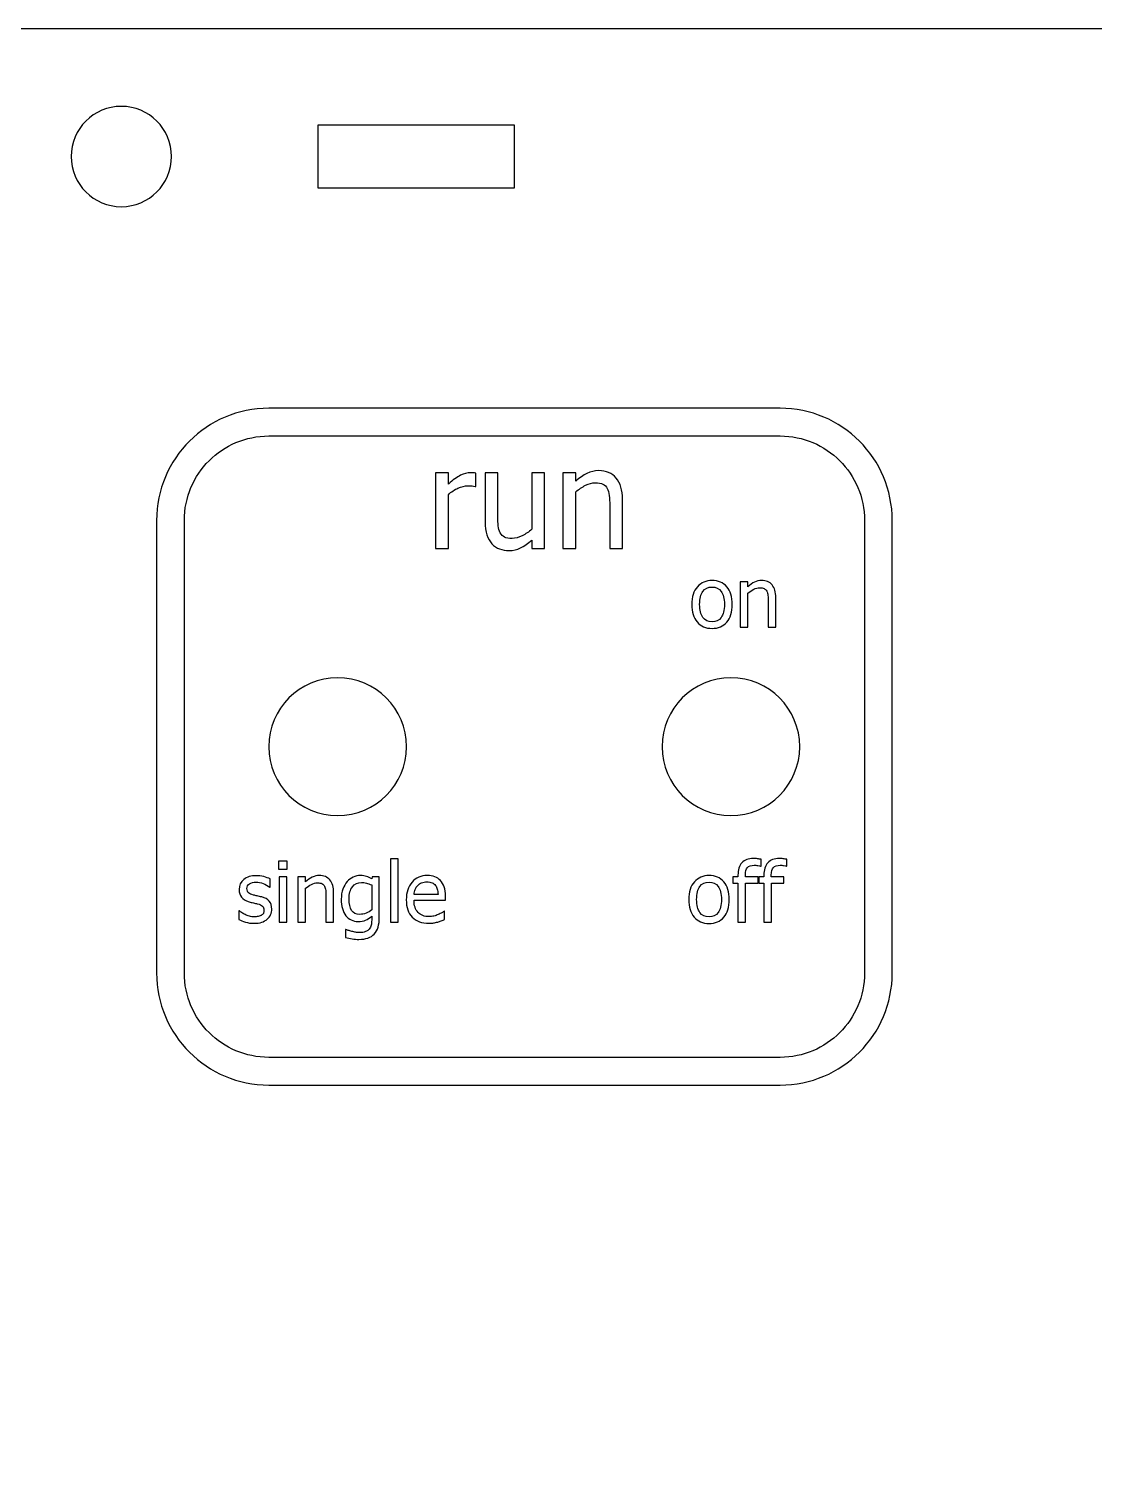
# Model space of a CAD drawing. Extents: x -1020 to 856, y -646 to 1108.
# Drawn here: x 450.3 to 504.5, y 1035.2 to 1108 of the extents above; entities that cross this region are included whole.
import ezdxf

# ---------------------------------------------------------------- set-up
doc = ezdxf.new("R2010")
doc.units = 0
doc.header["$MEASUREMENT"] = 0
doc.layers.add('LAYER_1', color=7, linetype='CONTINUOUS')

msp = doc.modelspace()

# ---------------------------------------------------------------- linework, layer by layer
at = {"layer": 'LAYER_1', "color": 250}
for points, knots in [([(581.5, 980), (581.5, 980), (581.5, 1103), (581.5, 1103), (581.5, 1103), (581.5, 1105.761), (579.261, 1108), (576.5, 1108), (576.5, 1108), (576.5, 1108), (333.5, 1108), (333.5, 1108), (333.5, 1108), (330.739, 1108), (328.5, 1105.761), (328.5, 1103), (328.5, 1103), (328.5, 1103), (328.5, 980), (328.5, 980), (328.5, 980), (328.5, 977.239), (330.739, 975), (333.5, 975), (333.5, 975), (333.5, 975), (576.5, 975), (576.5, 975), (576.5, 975), (579.261, 975), (581.5, 977.239), (581.5, 980)], [0, 0, 0, 0, 0.125, 0.125, 0.125, 0.125, 0.25, 0.25, 0.25, 0.25, 0.375, 0.375, 0.375, 0.375, 0.5, 0.5, 0.5, 0.5, 0.625, 0.625, 0.625, 0.625, 0.75, 0.75, 0.75, 0.75, 0.875, 0.875, 0.875, 0.875, 1, 1, 1, 1]), ([(455, 1104.05), (456.4081, 1104.05), (457.55, 1102.9081), (457.55, 1101.5), (457.55, 1101.5), (457.55, 1100.0919), (456.4081, 1098.95), (455, 1098.95), (455, 1098.95), (453.5919, 1098.95), (452.45, 1100.0919), (452.45, 1101.5), (452.45, 1101.5), (452.45, 1102.9081), (453.5919, 1104.05), (455, 1104.05)], [0, 0, 0, 0, 0.25, 0.25, 0.25, 0.25, 0.5, 0.5, 0.5, 0.5, 0.75, 0.75, 0.75, 0.75, 1, 1, 1, 1]), ([(465, 1103.1), (465, 1103.1), (475, 1103.1), (475, 1103.1), (475, 1103.1), (475, 1103.1), (475, 1099.9), (475, 1099.9), (475, 1099.9), (475, 1099.9), (465, 1099.9), (465, 1099.9), (465, 1099.9), (465, 1099.9), (465, 1103.1), (465, 1103.1)], [0, 0, 0, 0, 0.25, 0.25, 0.25, 0.25, 0.5, 0.5, 0.5, 0.5, 0.75, 0.75, 0.75, 0.75, 1, 1, 1, 1]), ([(469.5, 1071.5), (469.5, 1069.5674), (467.9326, 1068), (466, 1068), (466, 1068), (464.0674, 1068), (462.5, 1069.5674), (462.5, 1071.5), (462.5, 1071.5), (462.5, 1073.4326), (464.0674, 1075), (466, 1075), (466, 1075), (467.9326, 1075), (469.5, 1073.4326), (469.5, 1071.5)], [0, 0, 0, 0, 0.25, 0.25, 0.25, 0.25, 0.5, 0.5, 0.5, 0.5, 0.75, 0.75, 0.75, 0.75, 1, 1, 1, 1]), ([(489.5, 1071.5), (489.5, 1069.5674), (487.9326, 1068), (486, 1068), (486, 1068), (484.0674, 1068), (482.5, 1069.5674), (482.5, 1071.5), (482.5, 1071.5), (482.5, 1073.4326), (484.0674, 1075), (486, 1075), (486, 1075), (487.9326, 1075), (489.5, 1073.4326), (489.5, 1071.5)], [0, 0, 0, 0, 0.25, 0.25, 0.25, 0.25, 0.5, 0.5, 0.5, 0.5, 0.75, 0.75, 0.75, 0.75, 1, 1, 1, 1])]:
    msp.add_open_spline(points, degree=3, knots=knots, dxfattribs=at)
at = {"layer": 'LAYER_1', "color": 30}
for points, knots in [([(488.5, 1054.2944), (488.5, 1054.2944), (462.5, 1054.2944), (462.5, 1054.2944), (462.5, 1054.2944), (460.9249, 1054.2944), (459.4984, 1054.9333), (458.4658, 1055.9658), (458.4658, 1055.9658), (457.4333, 1056.9984), (456.7944, 1058.4249), (456.7944, 1060), (456.7944, 1060), (456.7944, 1060), (456.7944, 1083), (456.7944, 1083), (456.7944, 1083), (456.7944, 1084.5751), (457.4333, 1086.0016), (458.4658, 1087.0342), (458.4658, 1087.0342), (459.4984, 1088.0667), (460.9249, 1088.7056), (462.5, 1088.7056), (462.5, 1088.7056), (462.5, 1088.7056), (488.5, 1088.7056), (488.5, 1088.7056), (488.5, 1088.7056), (490.0751, 1088.7056), (491.5016, 1088.0667), (492.5342, 1087.0342), (492.5342, 1087.0342), (493.5667, 1086.0016), (494.2056, 1084.5751), (494.2056, 1083), (494.2056, 1083), (494.2056, 1083), (494.2056, 1060), (494.2056, 1060), (494.2056, 1060), (494.2056, 1058.4249), (493.5667, 1056.9984), (492.5342, 1055.9658), (492.5342, 1055.9658), (491.5016, 1054.9333), (490.0751, 1054.2944), (488.5, 1054.2944)], [0, 0, 0, 0, 0.0833333, 0.0833333, 0.0833333, 0.0833333, 0.1666667, 0.1666667, 0.1666667, 0.1666667, 0.25, 0.25, 0.25, 0.25, 0.3333333, 0.3333333, 0.3333333, 0.3333333, 0.4166667, 0.4166667, 0.4166667, 0.4166667, 0.5, 0.5, 0.5, 0.5, 0.5833333, 0.5833333, 0.5833333, 0.5833333, 0.6666667, 0.6666667, 0.6666667, 0.6666667, 0.75, 0.75, 0.75, 0.75, 0.8333333, 0.8333333, 0.8333333, 0.8333333, 0.9166667, 0.9166667, 0.9166667, 0.9166667, 1, 1, 1, 1]), ([(462.5, 1055.7056), (462.5, 1055.7056), (488.5, 1055.7056), (488.5, 1055.7056), (488.5, 1055.7056), (489.6858, 1055.7056), (490.7596, 1056.1865), (491.5366, 1056.9634), (491.5366, 1056.9634), (492.3135, 1057.7404), (492.7944, 1058.8142), (492.7944, 1060), (492.7944, 1060), (492.7944, 1060), (492.7944, 1083), (492.7944, 1083), (492.7944, 1083), (492.7944, 1084.1858), (492.3135, 1085.2596), (491.5366, 1086.0366), (491.5366, 1086.0366), (490.7596, 1086.8135), (489.6858, 1087.2944), (488.5, 1087.2944), (488.5, 1087.2944), (488.5, 1087.2944), (462.5, 1087.2944), (462.5, 1087.2944), (462.5, 1087.2944), (461.3142, 1087.2944), (460.2404, 1086.8135), (459.4634, 1086.0366), (459.4634, 1086.0366), (458.6865, 1085.2596), (458.2056, 1084.1858), (458.2056, 1083), (458.2056, 1083), (458.2056, 1083), (458.2056, 1060), (458.2056, 1060), (458.2056, 1060), (458.2056, 1058.8142), (458.6865, 1057.7404), (459.4634, 1056.9634), (459.4634, 1056.9634), (460.2404, 1056.1865), (461.3142, 1055.7056), (462.5, 1055.7056)], [0, 0, 0, 0, 0.0833333, 0.0833333, 0.0833333, 0.0833333, 0.1666667, 0.1666667, 0.1666667, 0.1666667, 0.25, 0.25, 0.25, 0.25, 0.3333333, 0.3333333, 0.3333333, 0.3333333, 0.4166667, 0.4166667, 0.4166667, 0.4166667, 0.5, 0.5, 0.5, 0.5, 0.5833333, 0.5833333, 0.5833333, 0.5833333, 0.6666667, 0.6666667, 0.6666667, 0.6666667, 0.75, 0.75, 0.75, 0.75, 0.8333333, 0.8333333, 0.8333333, 0.8333333, 0.9166667, 0.9166667, 0.9166667, 0.9166667, 1, 1, 1, 1]), ([(473.0229, 1084.7289), (473.0229, 1084.7289), (472.9888, 1084.7289), (472.9888, 1084.7289), (472.9888, 1084.7289), (472.9406, 1084.743), (472.8888, 1084.7512), (472.8347, 1084.7547), (472.8347, 1084.7547), (472.7806, 1084.7583), (472.7159, 1084.7595), (472.6407, 1084.7595), (472.6407, 1084.7595), (472.4655, 1084.7595), (472.2926, 1084.7218), (472.1197, 1084.6454), (472.1197, 1084.6454), (471.9481, 1084.5701), (471.7846, 1084.4572), (471.6306, 1084.3079), (471.6306, 1084.3079), (471.6306, 1084.3079), (471.6306, 1081.5762), (471.6306, 1081.5762), (471.6306, 1081.5762), (471.6306, 1081.5762), (470.9826, 1081.5762), (470.9826, 1081.5762), (470.9826, 1081.5762), (470.9826, 1081.5762), (470.9826, 1085.4239), (470.9826, 1085.4239), (470.9826, 1085.4239), (470.9826, 1085.4239), (471.6306, 1085.4239), (471.6306, 1085.4239), (471.6306, 1085.4239), (471.6306, 1085.4239), (471.6306, 1084.8524), (471.6306, 1084.8524), (471.6306, 1084.8524), (471.8669, 1085.0605), (472.0739, 1085.2087), (472.2491, 1085.2945), (472.2491, 1085.2945), (472.4255, 1085.3803), (472.596, 1085.4239), (472.7606, 1085.4239), (472.7606, 1085.4239), (472.8277, 1085.4239), (472.8771, 1085.4227), (472.9112, 1085.4192), (472.9112, 1085.4192), (472.9441, 1085.4156), (472.9817, 1085.4097), (473.0229, 1085.4027), (473.0229, 1085.4027), (473.0229, 1085.4027), (473.0229, 1084.7289), (473.0229, 1084.7289)], [0, 0, 0, 0, 0.0666667, 0.0666667, 0.0666667, 0.0666667, 0.1333333, 0.1333333, 0.1333333, 0.1333333, 0.2, 0.2, 0.2, 0.2, 0.2666667, 0.2666667, 0.2666667, 0.2666667, 0.3333333, 0.3333333, 0.3333333, 0.3333333, 0.4, 0.4, 0.4, 0.4, 0.4666667, 0.4666667, 0.4666667, 0.4666667, 0.5333333, 0.5333333, 0.5333333, 0.5333333, 0.6, 0.6, 0.6, 0.6, 0.6666667, 0.6666667, 0.6666667, 0.6666667, 0.7333333, 0.7333333, 0.7333333, 0.7333333, 0.8, 0.8, 0.8, 0.8, 0.8666667, 0.8666667, 0.8666667, 0.8666667, 0.9333333, 0.9333333, 0.9333333, 0.9333333, 1, 1, 1, 1]), ([(476.5237, 1081.5762), (476.5237, 1081.5762), (475.8757, 1081.5762), (475.8757, 1081.5762), (475.8757, 1081.5762), (475.8757, 1081.5762), (475.8757, 1082.0031), (475.8757, 1082.0031), (475.8757, 1082.0031), (475.6758, 1081.829), (475.4865, 1081.6961), (475.3066, 1081.6056), (475.3066, 1081.6056), (475.1278, 1081.5151), (474.9279, 1081.4692), (474.708, 1081.4692), (474.708, 1081.4692), (474.5399, 1081.4692), (474.3823, 1081.4962), (474.2341, 1081.5515), (474.2341, 1081.5515), (474.0859, 1081.6068), (473.9566, 1081.6938), (473.8461, 1081.8137), (473.8461, 1081.8137), (473.7355, 1081.9337), (473.6497, 1082.083), (473.5897, 1082.2653), (473.5897, 1082.2653), (473.5285, 1082.4464), (473.498, 1082.6663), (473.498, 1082.9262), (473.498, 1082.9262), (473.498, 1082.9262), (473.498, 1085.4239), (473.498, 1085.4239), (473.498, 1085.4239), (473.498, 1085.4239), (474.1459, 1085.4239), (474.1459, 1085.4239), (474.1459, 1085.4239), (474.1459, 1085.4239), (474.1459, 1083.2331), (474.1459, 1083.2331), (474.1459, 1083.2331), (474.1459, 1083.0285), (474.153, 1082.8591), (474.1683, 1082.7239), (474.1683, 1082.7239), (474.1835, 1082.5899), (474.2176, 1082.4723), (474.2694, 1082.3711), (474.2694, 1082.3711), (474.3223, 1082.2724), (474.394, 1082.2006), (474.4858, 1082.1548), (474.4858, 1082.1548), (474.5763, 1082.1089), (474.7068, 1082.0854), (474.8762, 1082.0854), (474.8762, 1082.0854), (475.0349, 1082.0854), (475.2043, 1082.1301), (475.383, 1082.2194), (475.383, 1082.2194), (475.5617, 1082.31), (475.7264, 1082.4193), (475.8757, 1082.551), (475.8757, 1082.551), (475.8757, 1082.551), (475.8757, 1085.4239), (475.8757, 1085.4239), (475.8757, 1085.4239), (475.8757, 1085.4239), (476.5237, 1085.4239), (476.5237, 1085.4239), (476.5237, 1085.4239), (476.5237, 1085.4239), (476.5237, 1081.5762), (476.5237, 1081.5762)], [0, 0, 0, 0, 0.05, 0.05, 0.05, 0.05, 0.1, 0.1, 0.1, 0.1, 0.15, 0.15, 0.15, 0.15, 0.2, 0.2, 0.2, 0.2, 0.25, 0.25, 0.25, 0.25, 0.3, 0.3, 0.3, 0.3, 0.35, 0.35, 0.35, 0.35, 0.4, 0.4, 0.4, 0.4, 0.45, 0.45, 0.45, 0.45, 0.5, 0.5, 0.5, 0.5, 0.55, 0.55, 0.55, 0.55, 0.6, 0.6, 0.6, 0.6, 0.65, 0.65, 0.65, 0.65, 0.7, 0.7, 0.7, 0.7, 0.75, 0.75, 0.75, 0.75, 0.8, 0.8, 0.8, 0.8, 0.85, 0.85, 0.85, 0.85, 0.9, 0.9, 0.9, 0.9, 0.95, 0.95, 0.95, 0.95, 1, 1, 1, 1]), ([(480.4854, 1081.5762), (480.4854, 1081.5762), (479.8375, 1081.5762), (479.8375, 1081.5762), (479.8375, 1081.5762), (479.8375, 1081.5762), (479.8375, 1083.767), (479.8375, 1083.767), (479.8375, 1083.767), (479.8375, 1083.9445), (479.8292, 1084.1092), (479.8116, 1084.262), (479.8116, 1084.262), (479.7939, 1084.4149), (479.7622, 1084.5372), (479.714, 1084.6289), (479.714, 1084.6289), (479.6611, 1084.7253), (479.587, 1084.7971), (479.4929, 1084.8441), (479.4929, 1084.8441), (479.3988, 1084.8912), (479.2695, 1084.9147), (479.1072, 1084.9147), (479.1072, 1084.9147), (478.9461, 1084.9147), (478.7803, 1084.8712), (478.6086, 1084.7853), (478.6086, 1084.7853), (478.4381, 1084.6995), (478.2711, 1084.5878), (478.1077, 1084.449), (478.1077, 1084.449), (478.1077, 1084.449), (478.1077, 1081.5762), (478.1077, 1081.5762), (478.1077, 1081.5762), (478.1077, 1081.5762), (477.4597, 1081.5762), (477.4597, 1081.5762), (477.4597, 1081.5762), (477.4597, 1081.5762), (477.4597, 1085.4239), (477.4597, 1085.4239), (477.4597, 1085.4239), (477.4597, 1085.4239), (478.1077, 1085.4239), (478.1077, 1085.4239), (478.1077, 1085.4239), (478.1077, 1085.4239), (478.1077, 1084.997), (478.1077, 1084.997), (478.1077, 1084.997), (478.3005, 1085.1687), (478.491, 1085.3016), (478.6792, 1085.3933), (478.6792, 1085.3933), (478.8685, 1085.485), (479.0672, 1085.5309), (479.2754, 1085.5309), (479.2754, 1085.5309), (479.6552, 1085.5309), (479.9515, 1085.4062), (480.1644, 1085.1569), (480.1644, 1085.1569), (480.3784, 1084.9076), (480.4854, 1084.5466), (480.4854, 1084.0739), (480.4854, 1084.0739), (480.4854, 1084.0739), (480.4854, 1081.5762), (480.4854, 1081.5762)], [0, 0, 0, 0, 0.0555556, 0.0555556, 0.0555556, 0.0555556, 0.1111111, 0.1111111, 0.1111111, 0.1111111, 0.1666667, 0.1666667, 0.1666667, 0.1666667, 0.2222222, 0.2222222, 0.2222222, 0.2222222, 0.2777778, 0.2777778, 0.2777778, 0.2777778, 0.3333333, 0.3333333, 0.3333333, 0.3333333, 0.3888889, 0.3888889, 0.3888889, 0.3888889, 0.4444444, 0.4444444, 0.4444444, 0.4444444, 0.5, 0.5, 0.5, 0.5, 0.5555556, 0.5555556, 0.5555556, 0.5555556, 0.6111111, 0.6111111, 0.6111111, 0.6111111, 0.6666667, 0.6666667, 0.6666667, 0.6666667, 0.7222222, 0.7222222, 0.7222222, 0.7222222, 0.7777778, 0.7777778, 0.7777778, 0.7777778, 0.8333333, 0.8333333, 0.8333333, 0.8333333, 0.8888889, 0.8888889, 0.8888889, 0.8888889, 0.9444444, 0.9444444, 0.9444444, 0.9444444, 1, 1, 1, 1]), ([(486.0716, 1078.7298), (486.0716, 1078.341), (485.9777, 1078.0405), (485.7907, 1077.8295), (485.7907, 1077.8295), (485.6031, 1077.6178), (485.3533, 1077.512), (485.0422, 1077.512), (485.0422, 1077.512), (484.7211, 1077.512), (484.4685, 1077.6214), (484.2844, 1077.8394), (484.2844, 1077.8394), (484.1002, 1078.0581), (484.0085, 1078.3544), (484.0085, 1078.7298), (484.0085, 1078.7298), (484.0085, 1079.115), (484.1031, 1079.4149), (484.2929, 1079.6286), (484.2929, 1079.6286), (484.482, 1079.8424), (484.7317, 1079.949), (485.0422, 1079.949), (485.0422, 1079.949), (485.3533, 1079.949), (485.6031, 1079.8424), (485.7907, 1079.6294), (485.7907, 1079.6294), (485.9777, 1079.417), (486.0716, 1079.1164), (486.0716, 1078.7298)], [0, 0, 0, 0, 0.125, 0.125, 0.125, 0.125, 0.25, 0.25, 0.25, 0.25, 0.375, 0.375, 0.375, 0.375, 0.5, 0.5, 0.5, 0.5, 0.625, 0.625, 0.625, 0.625, 0.75, 0.75, 0.75, 0.75, 0.875, 0.875, 0.875, 0.875, 1, 1, 1, 1]), ([(485.6708, 1078.7298), (485.6708, 1079.0282), (485.6165, 1079.2505), (485.5071, 1079.3958), (485.5071, 1079.3958), (485.3985, 1079.5412), (485.2432, 1079.6138), (485.0422, 1079.6138), (485.0422, 1079.6138), (484.8397, 1079.6138), (484.683, 1079.5412), (484.5737, 1079.3958), (484.5737, 1079.3958), (484.4643, 1079.2505), (484.4093, 1079.0282), (484.4093, 1078.7298), (484.4093, 1078.7298), (484.4093, 1078.4405), (484.4643, 1078.2211), (484.5737, 1078.0715), (484.5737, 1078.0715), (484.683, 1077.9219), (484.8397, 1077.8471), (485.0422, 1077.8471), (485.0422, 1077.8471), (485.2418, 1077.8471), (485.397, 1077.9205), (485.5064, 1078.0673), (485.5064, 1078.0673), (485.6158, 1078.214), (485.6708, 1078.4349), (485.6708, 1078.7298)], [0, 0, 0, 0, 0.125, 0.125, 0.125, 0.125, 0.25, 0.25, 0.25, 0.25, 0.375, 0.375, 0.375, 0.375, 0.5, 0.5, 0.5, 0.5, 0.625, 0.625, 0.625, 0.625, 0.75, 0.75, 0.75, 0.75, 0.875, 0.875, 0.875, 0.875, 1, 1, 1, 1]), ([(488.2856, 1077.5762), (488.2856, 1077.5762), (487.8968, 1077.5762), (487.8968, 1077.5762), (487.8968, 1077.5762), (487.8968, 1077.5762), (487.8968, 1078.8906), (487.8968, 1078.8906), (487.8968, 1078.8906), (487.8968, 1078.9972), (487.8919, 1079.096), (487.8813, 1079.1877), (487.8813, 1079.1877), (487.8707, 1079.2794), (487.8517, 1079.3528), (487.8227, 1079.4078), (487.8227, 1079.4078), (487.791, 1079.4657), (487.7465, 1079.5087), (487.6901, 1079.5369), (487.6901, 1079.5369), (487.6337, 1079.5651), (487.5561, 1079.5793), (487.4587, 1079.5793), (487.4587, 1079.5793), (487.362, 1079.5793), (487.2625, 1079.5532), (487.1595, 1079.5016), (487.1595, 1079.5016), (487.0572, 1079.4501), (486.957, 1079.3831), (486.859, 1079.2999), (486.859, 1079.2999), (486.859, 1079.2999), (486.859, 1077.5762), (486.859, 1077.5762), (486.859, 1077.5762), (486.859, 1077.5762), (486.4702, 1077.5762), (486.4702, 1077.5762), (486.4702, 1077.5762), (486.4702, 1077.5762), (486.4702, 1079.8848), (486.4702, 1079.8848), (486.4702, 1079.8848), (486.4702, 1079.8848), (486.859, 1079.8848), (486.859, 1079.8848), (486.859, 1079.8848), (486.859, 1079.8848), (486.859, 1079.6286), (486.859, 1079.6286), (486.859, 1079.6286), (486.9747, 1079.7317), (487.089, 1079.8114), (487.2019, 1079.8664), (487.2019, 1079.8664), (487.3155, 1079.9214), (487.4347, 1079.949), (487.5596, 1079.949), (487.5596, 1079.949), (487.7875, 1079.949), (487.9653, 1079.8742), (488.093, 1079.7246), (488.093, 1079.7246), (488.2214, 1079.575), (488.2856, 1079.3584), (488.2856, 1079.0748), (488.2856, 1079.0748), (488.2856, 1079.0748), (488.2856, 1077.5762), (488.2856, 1077.5762)], [0, 0, 0, 0, 0.0555556, 0.0555556, 0.0555556, 0.0555556, 0.1111111, 0.1111111, 0.1111111, 0.1111111, 0.1666667, 0.1666667, 0.1666667, 0.1666667, 0.2222222, 0.2222222, 0.2222222, 0.2222222, 0.2777778, 0.2777778, 0.2777778, 0.2777778, 0.3333333, 0.3333333, 0.3333333, 0.3333333, 0.3888889, 0.3888889, 0.3888889, 0.3888889, 0.4444444, 0.4444444, 0.4444444, 0.4444444, 0.5, 0.5, 0.5, 0.5, 0.5555556, 0.5555556, 0.5555556, 0.5555556, 0.6111111, 0.6111111, 0.6111111, 0.6111111, 0.6666667, 0.6666667, 0.6666667, 0.6666667, 0.7222222, 0.7222222, 0.7222222, 0.7222222, 0.7777778, 0.7777778, 0.7777778, 0.7777778, 0.8333333, 0.8333333, 0.8333333, 0.8333333, 0.8888889, 0.8888889, 0.8888889, 0.8888889, 0.9444444, 0.9444444, 0.9444444, 0.9444444, 1, 1, 1, 1]), ([(463.4385, 1065.2721), (463.4385, 1065.2721), (462.9962, 1065.2721), (462.9962, 1065.2721), (462.9962, 1065.2721), (462.9962, 1065.2721), (462.9962, 1065.675), (462.9962, 1065.675), (462.9962, 1065.675), (462.9962, 1065.675), (463.4385, 1065.675), (463.4385, 1065.675), (463.4385, 1065.675), (463.4385, 1065.675), (463.4385, 1065.2721), (463.4385, 1065.2721)], [0, 0, 0, 0, 0.25, 0.25, 0.25, 0.25, 0.5, 0.5, 0.5, 0.5, 0.75, 0.75, 0.75, 0.75, 1, 1, 1, 1]), ([(469.0794, 1062.5762), (469.0794, 1062.5762), (468.6907, 1062.5762), (468.6907, 1062.5762), (468.6907, 1062.5762), (468.6907, 1062.5762), (468.6907, 1065.7928), (468.6907, 1065.7928), (468.6907, 1065.7928), (468.6907, 1065.7928), (469.0794, 1065.7928), (469.0794, 1065.7928), (469.0794, 1065.7928), (469.0794, 1065.7928), (469.0794, 1062.5762), (469.0794, 1062.5762)], [0, 0, 0, 0, 0.25, 0.25, 0.25, 0.25, 0.5, 0.5, 0.5, 0.5, 0.75, 0.75, 0.75, 0.75, 1, 1, 1, 1]), ([(487.5332, 1065.421), (487.5332, 1065.421), (487.5127, 1065.421), (487.5127, 1065.421), (487.5127, 1065.421), (487.4781, 1065.4337), (487.4288, 1065.4457), (487.3638, 1065.457), (487.3638, 1065.457), (487.2989, 1065.469), (487.2411, 1065.4746), (487.1903, 1065.4746), (487.1903, 1065.4746), (487.0259, 1065.4746), (486.9095, 1065.4379), (486.8396, 1065.3638), (486.8396, 1065.3638), (486.7698, 1065.2897), (486.7352, 1065.1564), (486.7352, 1064.9631), (486.7352, 1064.9631), (486.7352, 1064.9631), (486.7352, 1064.8848), (486.7352, 1064.8848), (486.7352, 1064.8848), (486.7352, 1064.8848), (487.378, 1064.8848), (487.378, 1064.8848), (487.378, 1064.8848), (487.378, 1064.8848), (487.378, 1064.5623), (487.378, 1064.5623), (487.378, 1064.5623), (487.378, 1064.5623), (486.7479, 1064.5623), (486.7479, 1064.5623), (486.7479, 1064.5623), (486.7479, 1064.5623), (486.7479, 1062.5762), (486.7479, 1062.5762), (486.7479, 1062.5762), (486.7479, 1062.5762), (486.3591, 1062.5762), (486.3591, 1062.5762), (486.3591, 1062.5762), (486.3591, 1062.5762), (486.3591, 1064.5623), (486.3591, 1064.5623), (486.3591, 1064.5623), (486.3591, 1064.5623), (486.0967, 1064.5623), (486.0967, 1064.5623), (486.0967, 1064.5623), (486.0967, 1064.5623), (486.0967, 1064.8848), (486.0967, 1064.8848), (486.0967, 1064.8848), (486.0967, 1064.8848), (486.3591, 1064.8848), (486.3591, 1064.8848), (486.3591, 1064.8848), (486.3591, 1064.8848), (486.3591, 1064.961), (486.3591, 1064.961), (486.3591, 1064.961), (486.3591, 1065.2397), (486.4262, 1065.4513), (486.5595, 1065.596), (486.5595, 1065.596), (486.6936, 1065.7406), (486.8848, 1065.8133), (487.1345, 1065.8133), (487.1345, 1065.8133), (487.2058, 1065.8133), (487.2764, 1065.8097), (487.3448, 1065.802), (487.3448, 1065.802), (487.4139, 1065.7942), (487.4767, 1065.7857), (487.5332, 1065.7759), (487.5332, 1065.7759), (487.5332, 1065.7759), (487.5332, 1065.421), (487.5332, 1065.421)], [0, 0, 0, 0, 0.047619, 0.047619, 0.047619, 0.047619, 0.0952381, 0.0952381, 0.0952381, 0.0952381, 0.1428571, 0.1428571, 0.1428571, 0.1428571, 0.1904762, 0.1904762, 0.1904762, 0.1904762, 0.2380952, 0.2380952, 0.2380952, 0.2380952, 0.2857143, 0.2857143, 0.2857143, 0.2857143, 0.3333333, 0.3333333, 0.3333333, 0.3333333, 0.3809524, 0.3809524, 0.3809524, 0.3809524, 0.4285714, 0.4285714, 0.4285714, 0.4285714, 0.4761905, 0.4761905, 0.4761905, 0.4761905, 0.5238095, 0.5238095, 0.5238095, 0.5238095, 0.5714286, 0.5714286, 0.5714286, 0.5714286, 0.6190476, 0.6190476, 0.6190476, 0.6190476, 0.6666667, 0.6666667, 0.6666667, 0.6666667, 0.7142857, 0.7142857, 0.7142857, 0.7142857, 0.7619048, 0.7619048, 0.7619048, 0.7619048, 0.8095238, 0.8095238, 0.8095238, 0.8095238, 0.8571429, 0.8571429, 0.8571429, 0.8571429, 0.9047619, 0.9047619, 0.9047619, 0.9047619, 0.952381, 0.952381, 0.952381, 0.952381, 1, 1, 1, 1]), ([(488.8519, 1065.421), (488.8519, 1065.421), (488.8314, 1065.421), (488.8314, 1065.421), (488.8314, 1065.421), (488.7968, 1065.4337), (488.7475, 1065.4457), (488.6825, 1065.457), (488.6825, 1065.457), (488.6176, 1065.469), (488.5598, 1065.4746), (488.509, 1065.4746), (488.509, 1065.4746), (488.3446, 1065.4746), (488.2282, 1065.4379), (488.1583, 1065.3638), (488.1583, 1065.3638), (488.0885, 1065.2897), (488.0539, 1065.1564), (488.0539, 1064.9631), (488.0539, 1064.9631), (488.0539, 1064.9631), (488.0539, 1064.8848), (488.0539, 1064.8848), (488.0539, 1064.8848), (488.0539, 1064.8848), (488.6967, 1064.8848), (488.6967, 1064.8848), (488.6967, 1064.8848), (488.6967, 1064.8848), (488.6967, 1064.5623), (488.6967, 1064.5623), (488.6967, 1064.5623), (488.6967, 1064.5623), (488.0666, 1064.5623), (488.0666, 1064.5623), (488.0666, 1064.5623), (488.0666, 1064.5623), (488.0666, 1062.5762), (488.0666, 1062.5762), (488.0666, 1062.5762), (488.0666, 1062.5762), (487.6778, 1062.5762), (487.6778, 1062.5762), (487.6778, 1062.5762), (487.6778, 1062.5762), (487.6778, 1064.5623), (487.6778, 1064.5623), (487.6778, 1064.5623), (487.6778, 1064.5623), (487.4154, 1064.5623), (487.4154, 1064.5623), (487.4154, 1064.5623), (487.4154, 1064.5623), (487.4154, 1064.8848), (487.4154, 1064.8848), (487.4154, 1064.8848), (487.4154, 1064.8848), (487.6778, 1064.8848), (487.6778, 1064.8848), (487.6778, 1064.8848), (487.6778, 1064.8848), (487.6778, 1064.961), (487.6778, 1064.961), (487.6778, 1064.961), (487.6778, 1065.2397), (487.7449, 1065.4513), (487.8782, 1065.596), (487.8782, 1065.596), (488.0123, 1065.7406), (488.2035, 1065.8133), (488.4532, 1065.8133), (488.4532, 1065.8133), (488.5245, 1065.8133), (488.5951, 1065.8097), (488.6635, 1065.802), (488.6635, 1065.802), (488.7326, 1065.7942), (488.7954, 1065.7857), (488.8519, 1065.7759), (488.8519, 1065.7759), (488.8519, 1065.7759), (488.8519, 1065.421), (488.8519, 1065.421)], [0, 0, 0, 0, 0.047619, 0.047619, 0.047619, 0.047619, 0.0952381, 0.0952381, 0.0952381, 0.0952381, 0.1428571, 0.1428571, 0.1428571, 0.1428571, 0.1904762, 0.1904762, 0.1904762, 0.1904762, 0.2380952, 0.2380952, 0.2380952, 0.2380952, 0.2857143, 0.2857143, 0.2857143, 0.2857143, 0.3333333, 0.3333333, 0.3333333, 0.3333333, 0.3809524, 0.3809524, 0.3809524, 0.3809524, 0.4285714, 0.4285714, 0.4285714, 0.4285714, 0.4761905, 0.4761905, 0.4761905, 0.4761905, 0.5238095, 0.5238095, 0.5238095, 0.5238095, 0.5714286, 0.5714286, 0.5714286, 0.5714286, 0.6190476, 0.6190476, 0.6190476, 0.6190476, 0.6666667, 0.6666667, 0.6666667, 0.6666667, 0.7142857, 0.7142857, 0.7142857, 0.7142857, 0.7619048, 0.7619048, 0.7619048, 0.7619048, 0.8095238, 0.8095238, 0.8095238, 0.8095238, 0.8571429, 0.8571429, 0.8571429, 0.8571429, 0.9047619, 0.9047619, 0.9047619, 0.9047619, 0.952381, 0.952381, 0.952381, 0.952381, 1, 1, 1, 1]), ([(461.7494, 1062.5205), (461.5949, 1062.5205), (461.451, 1062.5409), (461.3162, 1062.5825), (461.3162, 1062.5825), (461.1822, 1062.6242), (461.0707, 1062.6679), (460.9825, 1062.7152), (460.9825, 1062.7152), (460.9825, 1062.7152), (460.9825, 1063.1512), (460.9825, 1063.1512), (460.9825, 1063.1512), (460.9825, 1063.1512), (461.0029, 1063.1512), (461.0029, 1063.1512), (461.0029, 1063.1512), (461.0361, 1063.1251), (461.0749, 1063.0962), (461.1201, 1063.0644), (461.1201, 1063.0644), (461.1645, 1063.0327), (461.2245, 1062.9995), (461.2986, 1062.965), (461.2986, 1062.965), (461.3649, 1062.9346), (461.4376, 1062.9078), (461.5166, 1062.8845), (461.5166, 1062.8845), (461.5963, 1062.8612), (461.6782, 1062.8492), (461.7642, 1062.8492), (461.7642, 1062.8492), (461.8263, 1062.8492), (461.8919, 1062.8563), (461.9625, 1062.8711), (461.9625, 1062.8711), (462.0331, 1062.8852), (462.0853, 1062.9036), (462.1198, 1062.9262), (462.1198, 1062.9262), (462.1678, 1062.9572), (462.2024, 1062.9911), (462.2243, 1063.027), (462.2243, 1063.027), (462.2454, 1063.063), (462.256, 1063.1167), (462.256, 1063.1886), (462.256, 1063.1886), (462.256, 1063.281), (462.2306, 1063.3509), (462.1805, 1063.3975), (462.1805, 1063.3975), (462.1304, 1063.4447), (462.0415, 1063.4835), (461.9131, 1063.5153), (461.9131, 1063.5153), (461.8637, 1063.528), (461.7988, 1063.5421), (461.7191, 1063.5583), (461.7191, 1063.5583), (461.6386, 1063.5746), (461.5653, 1063.5929), (461.4975, 1063.6119), (461.4975, 1063.6119), (461.3212, 1063.6627), (461.1927, 1063.7418), (461.113, 1063.8483), (461.113, 1063.8483), (461.0333, 1063.9556), (460.9931, 1064.0847), (460.9931, 1064.2364), (460.9931, 1064.2364), (460.9931, 1064.4445), (461.0714, 1064.6138), (461.2287, 1064.7451), (461.2287, 1064.7451), (461.3861, 1064.8756), (461.5949, 1064.9412), (461.8553, 1064.9412), (461.8553, 1064.9412), (461.9837, 1064.9412), (462.1121, 1064.9257), (462.2419, 1064.8939), (462.2419, 1064.8939), (462.3717, 1064.8622), (462.4804, 1064.822), (462.5686, 1064.774), (462.5686, 1064.774), (462.5686, 1064.774), (462.5686, 1064.3584), (462.5686, 1064.3584), (462.5686, 1064.3584), (462.5686, 1064.3584), (462.5481, 1064.3584), (462.5481, 1064.3584), (462.5481, 1064.3584), (462.4486, 1064.4367), (462.3378, 1064.4988), (462.2158, 1064.544), (462.2158, 1064.544), (462.0944, 1064.5898), (461.971, 1064.6124), (461.8468, 1064.6124), (461.8468, 1064.6124), (461.7191, 1064.6124), (461.6111, 1064.5856), (461.5229, 1064.532), (461.5229, 1064.532), (461.4347, 1064.4784), (461.3903, 1064.3965), (461.3903, 1064.2879), (461.3903, 1064.2879), (461.3903, 1064.1912), (461.4164, 1064.1192), (461.4686, 1064.072), (461.4686, 1064.072), (461.5208, 1064.0247), (461.6048, 1063.9852), (461.7205, 1063.9548), (461.7205, 1063.9548), (461.7783, 1063.94), (461.8433, 1063.9252), (461.9138, 1063.9104), (461.9138, 1063.9104), (461.9851, 1063.8963), (462.0599, 1063.8794), (462.1382, 1063.8603), (462.1382, 1063.8603), (462.3096, 1063.8173), (462.438, 1063.746), (462.5241, 1063.6472), (462.5241, 1063.6472), (462.6102, 1063.5477), (462.6532, 1063.413), (462.6532, 1063.2422), (462.6532, 1063.2422), (462.6532, 1063.1428), (462.6335, 1063.0489), (462.594, 1062.96), (462.594, 1062.96), (462.5552, 1062.8711), (462.4973, 1062.7949), (462.4218, 1062.7314), (462.4218, 1062.7314), (462.3393, 1062.6623), (462.2454, 1062.6101), (462.1417, 1062.5741), (462.1417, 1062.5741), (462.0373, 1062.5381), (461.9068, 1062.5205), (461.7494, 1062.5205)], [0, 0, 0, 0, 0.0263158, 0.0263158, 0.0263158, 0.0263158, 0.0526316, 0.0526316, 0.0526316, 0.0526316, 0.0789474, 0.0789474, 0.0789474, 0.0789474, 0.1052632, 0.1052632, 0.1052632, 0.1052632, 0.1315789, 0.1315789, 0.1315789, 0.1315789, 0.1578947, 0.1578947, 0.1578947, 0.1578947, 0.1842105, 0.1842105, 0.1842105, 0.1842105, 0.2105263, 0.2105263, 0.2105263, 0.2105263, 0.2368421, 0.2368421, 0.2368421, 0.2368421, 0.2631579, 0.2631579, 0.2631579, 0.2631579, 0.2894737, 0.2894737, 0.2894737, 0.2894737, 0.3157895, 0.3157895, 0.3157895, 0.3157895, 0.3421053, 0.3421053, 0.3421053, 0.3421053, 0.3684211, 0.3684211, 0.3684211, 0.3684211, 0.3947368, 0.3947368, 0.3947368, 0.3947368, 0.4210526, 0.4210526, 0.4210526, 0.4210526, 0.4473684, 0.4473684, 0.4473684, 0.4473684, 0.4736842, 0.4736842, 0.4736842, 0.4736842, 0.5, 0.5, 0.5, 0.5, 0.5263158, 0.5263158, 0.5263158, 0.5263158, 0.5526316, 0.5526316, 0.5526316, 0.5526316, 0.5789474, 0.5789474, 0.5789474, 0.5789474, 0.6052632, 0.6052632, 0.6052632, 0.6052632, 0.6315789, 0.6315789, 0.6315789, 0.6315789, 0.6578947, 0.6578947, 0.6578947, 0.6578947, 0.6842105, 0.6842105, 0.6842105, 0.6842105, 0.7105263, 0.7105263, 0.7105263, 0.7105263, 0.7368421, 0.7368421, 0.7368421, 0.7368421, 0.7631579, 0.7631579, 0.7631579, 0.7631579, 0.7894737, 0.7894737, 0.7894737, 0.7894737, 0.8157895, 0.8157895, 0.8157895, 0.8157895, 0.8421053, 0.8421053, 0.8421053, 0.8421053, 0.8684211, 0.8684211, 0.8684211, 0.8684211, 0.8947368, 0.8947368, 0.8947368, 0.8947368, 0.9210526, 0.9210526, 0.9210526, 0.9210526, 0.9473684, 0.9473684, 0.9473684, 0.9473684, 0.9736842, 0.9736842, 0.9736842, 0.9736842, 1, 1, 1, 1]), ([(463.4117, 1062.5762), (463.4117, 1062.5762), (463.023, 1062.5762), (463.023, 1062.5762), (463.023, 1062.5762), (463.023, 1062.5762), (463.023, 1064.8848), (463.023, 1064.8848), (463.023, 1064.8848), (463.023, 1064.8848), (463.4117, 1064.8848), (463.4117, 1064.8848), (463.4117, 1064.8848), (463.4117, 1064.8848), (463.4117, 1062.5762), (463.4117, 1062.5762)], [0, 0, 0, 0, 0.25, 0.25, 0.25, 0.25, 0.5, 0.5, 0.5, 0.5, 0.75, 0.75, 0.75, 0.75, 1, 1, 1, 1]), ([(465.7972, 1062.5762), (465.7972, 1062.5762), (465.4084, 1062.5762), (465.4084, 1062.5762), (465.4084, 1062.5762), (465.4084, 1062.5762), (465.4084, 1063.8906), (465.4084, 1063.8906), (465.4084, 1063.8906), (465.4084, 1063.9972), (465.4035, 1064.096), (465.3929, 1064.1877), (465.3929, 1064.1877), (465.3823, 1064.2794), (465.3633, 1064.3528), (465.3343, 1064.4078), (465.3343, 1064.4078), (465.3026, 1064.4657), (465.2581, 1064.5087), (465.2017, 1064.5369), (465.2017, 1064.5369), (465.1453, 1064.5651), (465.0677, 1064.5793), (464.9703, 1064.5793), (464.9703, 1064.5793), (464.8736, 1064.5793), (464.7741, 1064.5532), (464.6711, 1064.5016), (464.6711, 1064.5016), (464.5688, 1064.4501), (464.4686, 1064.3831), (464.3706, 1064.2999), (464.3706, 1064.2999), (464.3706, 1064.2999), (464.3706, 1062.5762), (464.3706, 1062.5762), (464.3706, 1062.5762), (464.3706, 1062.5762), (463.9818, 1062.5762), (463.9818, 1062.5762), (463.9818, 1062.5762), (463.9818, 1062.5762), (463.9818, 1064.8848), (463.9818, 1064.8848), (463.9818, 1064.8848), (463.9818, 1064.8848), (464.3706, 1064.8848), (464.3706, 1064.8848), (464.3706, 1064.8848), (464.3706, 1064.8848), (464.3706, 1064.6286), (464.3706, 1064.6286), (464.3706, 1064.6286), (464.4863, 1064.7317), (464.6006, 1064.8114), (464.7135, 1064.8664), (464.7135, 1064.8664), (464.8271, 1064.9214), (464.9463, 1064.949), (465.0712, 1064.949), (465.0712, 1064.949), (465.2991, 1064.949), (465.4769, 1064.8742), (465.6046, 1064.7246), (465.6046, 1064.7246), (465.733, 1064.575), (465.7972, 1064.3584), (465.7972, 1064.0748), (465.7972, 1064.0748), (465.7972, 1064.0748), (465.7972, 1062.5762), (465.7972, 1062.5762)], [0, 0, 0, 0, 0.0555556, 0.0555556, 0.0555556, 0.0555556, 0.1111111, 0.1111111, 0.1111111, 0.1111111, 0.1666667, 0.1666667, 0.1666667, 0.1666667, 0.2222222, 0.2222222, 0.2222222, 0.2222222, 0.2777778, 0.2777778, 0.2777778, 0.2777778, 0.3333333, 0.3333333, 0.3333333, 0.3333333, 0.3888889, 0.3888889, 0.3888889, 0.3888889, 0.4444444, 0.4444444, 0.4444444, 0.4444444, 0.5, 0.5, 0.5, 0.5, 0.5555556, 0.5555556, 0.5555556, 0.5555556, 0.6111111, 0.6111111, 0.6111111, 0.6111111, 0.6666667, 0.6666667, 0.6666667, 0.6666667, 0.7222222, 0.7222222, 0.7222222, 0.7222222, 0.7777778, 0.7777778, 0.7777778, 0.7777778, 0.8333333, 0.8333333, 0.8333333, 0.8333333, 0.8888889, 0.8888889, 0.8888889, 0.8888889, 0.9444444, 0.9444444, 0.9444444, 0.9444444, 1, 1, 1, 1]), ([(466.4252, 1062.2065), (466.4513, 1062.1952), (466.4901, 1062.1804), (466.5409, 1062.162), (466.5409, 1062.162), (466.5924, 1062.1437), (466.6502, 1062.1261), (466.7144, 1062.1091), (466.7144, 1062.1091), (466.7864, 1062.0915), (466.8527, 1062.0767), (466.9134, 1062.0654), (466.9134, 1062.0654), (466.9741, 1062.0548), (467.0397, 1062.0492), (467.1117, 1062.0492), (467.1117, 1062.0492), (467.2316, 1062.0492), (467.3332, 1062.0647), (467.4165, 1062.0964), (467.4165, 1062.0964), (467.4997, 1062.1282), (467.5653, 1062.1726), (467.6119, 1062.2291), (467.6119, 1062.2291), (467.6563, 1062.2855), (467.6874, 1062.3511), (467.705, 1062.4252), (467.705, 1062.4252), (467.7227, 1062.5), (467.7318, 1062.5847), (467.7318, 1062.6799), (467.7318, 1062.6799), (467.7318, 1062.6799), (467.7318, 1062.8824), (467.7318, 1062.8824), (467.7318, 1062.8824), (467.6274, 1062.7914), (467.5244, 1062.7244), (467.4242, 1062.6806), (467.4242, 1062.6806), (467.3233, 1062.6376), (467.197, 1062.6157), (467.046, 1062.6157), (467.046, 1062.6157), (466.7829, 1062.6157), (466.5733, 1062.7138), (466.4174, 1062.9092), (466.4174, 1062.9092), (466.2615, 1063.1047), (466.1839, 1063.3862), (466.1839, 1063.7524), (466.1839, 1063.7524), (466.1839, 1063.9436), (466.2107, 1064.1136), (466.2643, 1064.2618), (466.2643, 1064.2618), (466.3179, 1064.4099), (466.3906, 1064.5355), (466.4816, 1064.6392), (466.4816, 1064.6392), (466.5684, 1064.738), (466.6707, 1064.8149), (466.7892, 1064.8685), (466.7892, 1064.8685), (466.9078, 1064.9222), (467.0305, 1064.949), (467.1575, 1064.949), (467.1575, 1064.949), (467.2775, 1064.949), (467.3812, 1064.9349), (467.4687, 1064.9066), (467.4687, 1064.9066), (467.5562, 1064.8784), (467.6436, 1064.8382), (467.7318, 1064.786), (467.7318, 1064.786), (467.7318, 1064.786), (467.7544, 1064.8848), (467.7544, 1064.8848), (467.7544, 1064.8848), (467.7544, 1064.8848), (468.1206, 1064.8848), (468.1206, 1064.8848), (468.1206, 1064.8848), (468.1206, 1064.8848), (468.1206, 1062.8387), (468.1206, 1062.8387), (468.1206, 1062.8387), (468.1206, 1062.4471), (468.0352, 1062.1599), (467.8645, 1061.9772), (467.8645, 1061.9772), (467.693, 1061.7937), (467.432, 1061.702), (467.0806, 1061.702), (467.0806, 1061.702), (466.9677, 1061.702), (466.852, 1061.7112), (466.7342, 1061.7288), (466.7342, 1061.7288), (466.6164, 1061.7465), (466.507, 1061.7712), (466.4047, 1061.8015), (466.4047, 1061.8015), (466.4047, 1061.8015), (466.4047, 1062.2065), (466.4047, 1062.2065), (466.4047, 1062.2065), (466.4047, 1062.2065), (466.4252, 1062.2065), (466.4252, 1062.2065)], [0, 0, 0, 0, 0.0357143, 0.0357143, 0.0357143, 0.0357143, 0.0714286, 0.0714286, 0.0714286, 0.0714286, 0.1071429, 0.1071429, 0.1071429, 0.1071429, 0.1428571, 0.1428571, 0.1428571, 0.1428571, 0.1785714, 0.1785714, 0.1785714, 0.1785714, 0.2142857, 0.2142857, 0.2142857, 0.2142857, 0.25, 0.25, 0.25, 0.25, 0.2857143, 0.2857143, 0.2857143, 0.2857143, 0.3214286, 0.3214286, 0.3214286, 0.3214286, 0.3571429, 0.3571429, 0.3571429, 0.3571429, 0.3928571, 0.3928571, 0.3928571, 0.3928571, 0.4285714, 0.4285714, 0.4285714, 0.4285714, 0.4642857, 0.4642857, 0.4642857, 0.4642857, 0.5, 0.5, 0.5, 0.5, 0.5357143, 0.5357143, 0.5357143, 0.5357143, 0.5714286, 0.5714286, 0.5714286, 0.5714286, 0.6071429, 0.6071429, 0.6071429, 0.6071429, 0.6428571, 0.6428571, 0.6428571, 0.6428571, 0.6785714, 0.6785714, 0.6785714, 0.6785714, 0.7142857, 0.7142857, 0.7142857, 0.7142857, 0.75, 0.75, 0.75, 0.75, 0.7857143, 0.7857143, 0.7857143, 0.7857143, 0.8214286, 0.8214286, 0.8214286, 0.8214286, 0.8571429, 0.8571429, 0.8571429, 0.8571429, 0.8928571, 0.8928571, 0.8928571, 0.8928571, 0.9285714, 0.9285714, 0.9285714, 0.9285714, 0.9642857, 0.9642857, 0.9642857, 0.9642857, 1, 1, 1, 1]), ([(470.6521, 1062.5226), (470.2845, 1062.5226), (469.9988, 1062.6263), (469.7956, 1062.8337), (469.7956, 1062.8337), (469.5924, 1063.0412), (469.4908, 1063.3354), (469.4908, 1063.7171), (469.4908, 1063.7171), (469.4908, 1064.0931), (469.5895, 1064.393), (469.7864, 1064.6152), (469.7864, 1064.6152), (469.9832, 1064.8375), (470.2408, 1064.949), (470.5597, 1064.949), (470.5597, 1064.949), (470.7029, 1064.949), (470.8292, 1064.9285), (470.94, 1064.8869), (470.94, 1064.8869), (471.05, 1064.846), (471.1467, 1064.781), (471.2292, 1064.6929), (471.2292, 1064.6929), (471.3118, 1064.6047), (471.3753, 1064.4967), (471.419, 1064.369), (471.419, 1064.369), (471.4635, 1064.242), (471.4854, 1064.0854), (471.4854, 1063.9012), (471.4854, 1063.9012), (471.4854, 1063.9012), (471.4854, 1063.6903), (471.4854, 1063.6903), (471.4854, 1063.6903), (471.4854, 1063.6903), (469.8859, 1063.6903), (469.8859, 1063.6903), (469.8859, 1063.6903), (469.8859, 1063.4214), (469.9536, 1063.2161), (470.0884, 1063.0743), (470.0884, 1063.0743), (470.2231, 1062.9325), (470.4101, 1062.8612), (470.6486, 1062.8612), (470.6486, 1062.8612), (470.7339, 1062.8612), (470.8172, 1062.8711), (470.899, 1062.8902), (470.899, 1062.8902), (470.9809, 1062.9092), (471.055, 1062.9346), (471.1213, 1062.965), (471.1213, 1062.965), (471.1918, 1062.9967), (471.2511, 1063.027), (471.2991, 1063.0567), (471.2991, 1063.0567), (471.3471, 1063.0863), (471.3873, 1063.1145), (471.419, 1063.1406), (471.419, 1063.1406), (471.419, 1063.1406), (471.4416, 1063.1406), (471.4416, 1063.1406), (471.4416, 1063.1406), (471.4416, 1063.1406), (471.4416, 1062.7166), (471.4416, 1062.7166), (471.4416, 1062.7166), (471.3965, 1062.699), (471.34, 1062.6764), (471.2723, 1062.6496), (471.2723, 1062.6496), (471.2045, 1062.6228), (471.1439, 1062.6016), (471.0902, 1062.5868), (471.0902, 1062.5868), (471.0147, 1062.5663), (470.9463, 1062.5501), (470.8849, 1062.5388), (470.8849, 1062.5388), (470.8235, 1062.5282), (470.7459, 1062.5226), (470.6521, 1062.5226)], [0, 0, 0, 0, 0.0454545, 0.0454545, 0.0454545, 0.0454545, 0.0909091, 0.0909091, 0.0909091, 0.0909091, 0.1363636, 0.1363636, 0.1363636, 0.1363636, 0.1818182, 0.1818182, 0.1818182, 0.1818182, 0.2272727, 0.2272727, 0.2272727, 0.2272727, 0.2727273, 0.2727273, 0.2727273, 0.2727273, 0.3181818, 0.3181818, 0.3181818, 0.3181818, 0.3636364, 0.3636364, 0.3636364, 0.3636364, 0.4090909, 0.4090909, 0.4090909, 0.4090909, 0.4545455, 0.4545455, 0.4545455, 0.4545455, 0.5, 0.5, 0.5, 0.5, 0.5454545, 0.5454545, 0.5454545, 0.5454545, 0.5909091, 0.5909091, 0.5909091, 0.5909091, 0.6363636, 0.6363636, 0.6363636, 0.6363636, 0.6818182, 0.6818182, 0.6818182, 0.6818182, 0.7272727, 0.7272727, 0.7272727, 0.7272727, 0.7727273, 0.7727273, 0.7727273, 0.7727273, 0.8181818, 0.8181818, 0.8181818, 0.8181818, 0.8636364, 0.8636364, 0.8636364, 0.8636364, 0.9090909, 0.9090909, 0.9090909, 0.9090909, 0.9545455, 0.9545455, 0.9545455, 0.9545455, 1, 1, 1, 1]), ([(485.9189, 1063.7298), (485.9189, 1063.341), (485.825, 1063.0405), (485.638, 1062.8295), (485.638, 1062.8295), (485.4504, 1062.6178), (485.2006, 1062.512), (484.8895, 1062.512), (484.8895, 1062.512), (484.5684, 1062.512), (484.3158, 1062.6214), (484.1317, 1062.8394), (484.1317, 1062.8394), (483.9475, 1063.0581), (483.8558, 1063.3544), (483.8558, 1063.7298), (483.8558, 1063.7298), (483.8558, 1064.115), (483.9504, 1064.4149), (484.1402, 1064.6286), (484.1402, 1064.6286), (484.3293, 1064.8424), (484.579, 1064.949), (484.8895, 1064.949), (484.8895, 1064.949), (485.2006, 1064.949), (485.4504, 1064.8424), (485.638, 1064.6294), (485.638, 1064.6294), (485.825, 1064.417), (485.9189, 1064.1164), (485.9189, 1063.7298)], [0, 0, 0, 0, 0.125, 0.125, 0.125, 0.125, 0.25, 0.25, 0.25, 0.25, 0.375, 0.375, 0.375, 0.375, 0.5, 0.5, 0.5, 0.5, 0.625, 0.625, 0.625, 0.625, 0.75, 0.75, 0.75, 0.75, 0.875, 0.875, 0.875, 0.875, 1, 1, 1, 1]), ([(467.7318, 1063.2027), (467.7318, 1063.2027), (467.7318, 1064.4692), (467.7318, 1064.4692), (467.7318, 1064.4692), (467.6352, 1064.5165), (467.5463, 1064.5496), (467.4644, 1064.5694), (467.4644, 1064.5694), (467.3819, 1064.5898), (467.3007, 1064.5997), (467.2189, 1064.5997), (467.2189, 1064.5997), (467.0221, 1064.5997), (466.8668, 1064.527), (466.7539, 1064.3824), (466.7539, 1064.3824), (466.6411, 1064.2378), (466.5846, 1064.031), (466.5846, 1063.7608), (466.5846, 1063.7608), (466.5846, 1063.5047), (466.6277, 1063.3093), (466.7137, 1063.1759), (466.7137, 1063.1759), (466.7998, 1063.0426), (466.9395, 1062.9755), (467.1321, 1062.9755), (467.1321, 1062.9755), (467.233, 1062.9755), (467.3367, 1062.9953), (467.4433, 1063.0355), (467.4433, 1063.0355), (467.5505, 1063.075), (467.6465, 1063.1315), (467.7318, 1063.2027)], [0, 0, 0, 0, 0.1111111, 0.1111111, 0.1111111, 0.1111111, 0.2222222, 0.2222222, 0.2222222, 0.2222222, 0.3333333, 0.3333333, 0.3333333, 0.3333333, 0.4444444, 0.4444444, 0.4444444, 0.4444444, 0.5555556, 0.5555556, 0.5555556, 0.5555556, 0.6666667, 0.6666667, 0.6666667, 0.6666667, 0.7777778, 0.7777778, 0.7777778, 0.7777778, 0.8888889, 0.8888889, 0.8888889, 0.8888889, 1, 1, 1, 1]), ([(471.1072, 1063.988), (471.1044, 1064.0924), (471.0924, 1064.1827), (471.0698, 1064.2589), (471.0698, 1064.2589), (471.0479, 1064.3344), (471.0162, 1064.3986), (470.9752, 1064.4508), (470.9752, 1064.4508), (470.9294, 1064.5087), (470.8715, 1064.5532), (470.8003, 1064.5835), (470.8003, 1064.5835), (470.729, 1064.6138), (470.6415, 1064.6286), (470.5371, 1064.6286), (470.5371, 1064.6286), (470.4334, 1064.6286), (470.3459, 1064.6131), (470.2732, 1064.5821), (470.2732, 1064.5821), (470.2012, 1064.551), (470.1349, 1064.5059), (470.0757, 1064.4466), (470.0757, 1064.4466), (470.0178, 1064.3859), (469.9741, 1064.3189), (469.9437, 1064.2455), (469.9437, 1064.2455), (469.9134, 1064.1714), (469.8943, 1064.0861), (469.8859, 1063.988), (469.8859, 1063.988), (469.8859, 1063.988), (471.1072, 1063.988), (471.1072, 1063.988)], [0, 0, 0, 0, 0.1111111, 0.1111111, 0.1111111, 0.1111111, 0.2222222, 0.2222222, 0.2222222, 0.2222222, 0.3333333, 0.3333333, 0.3333333, 0.3333333, 0.4444444, 0.4444444, 0.4444444, 0.4444444, 0.5555556, 0.5555556, 0.5555556, 0.5555556, 0.6666667, 0.6666667, 0.6666667, 0.6666667, 0.7777778, 0.7777778, 0.7777778, 0.7777778, 0.8888889, 0.8888889, 0.8888889, 0.8888889, 1, 1, 1, 1]), ([(485.5181, 1063.7298), (485.5181, 1064.0282), (485.4638, 1064.2505), (485.3544, 1064.3958), (485.3544, 1064.3958), (485.2458, 1064.5412), (485.0905, 1064.6138), (484.8895, 1064.6138), (484.8895, 1064.6138), (484.687, 1064.6138), (484.5303, 1064.5412), (484.421, 1064.3958), (484.421, 1064.3958), (484.3116, 1064.2505), (484.2566, 1064.0282), (484.2566, 1063.7298), (484.2566, 1063.7298), (484.2566, 1063.4405), (484.3116, 1063.2211), (484.421, 1063.0715), (484.421, 1063.0715), (484.5303, 1062.9219), (484.687, 1062.8471), (484.8895, 1062.8471), (484.8895, 1062.8471), (485.0891, 1062.8471), (485.2443, 1062.9205), (485.3537, 1063.0673), (485.3537, 1063.0673), (485.4631, 1063.214), (485.5181, 1063.4349), (485.5181, 1063.7298)], [0, 0, 0, 0, 0.125, 0.125, 0.125, 0.125, 0.25, 0.25, 0.25, 0.25, 0.375, 0.375, 0.375, 0.375, 0.5, 0.5, 0.5, 0.5, 0.625, 0.625, 0.625, 0.625, 0.75, 0.75, 0.75, 0.75, 0.875, 0.875, 0.875, 0.875, 1, 1, 1, 1])]:
    msp.add_open_spline(points, degree=3, knots=knots, dxfattribs=at)

doc.saveas('drawing.dxf')
